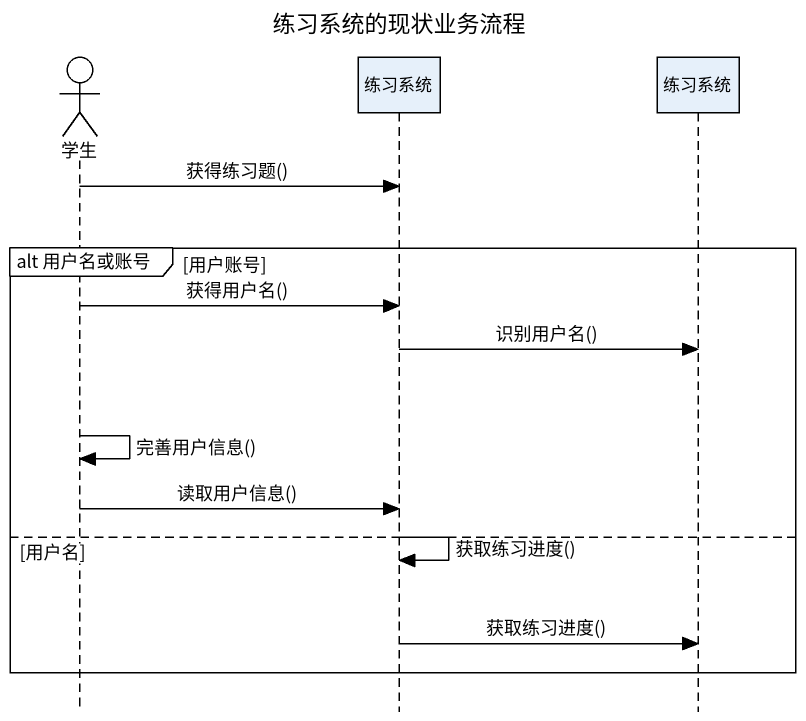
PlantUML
@startuml
title 练习系统的现状业务流程
hide footbox
actor 学生
participant 练习系统
participant "练习系统" as 练习系统_2

学生 -> 练习系统 : 获得练习题()
group alt 用户名或账号 [用户账号]
  学生 -> 练习系统 : 获得用户名()
  练习系统 -> 练习系统_2 : 识别用户名()
  学生 -> 学生 : 完善用户信息()
  学生 -> 练习系统 : 读取用户信息()
else 用户名
  练习系统 -> 练习系统 : 获取练习进度()
  练习系统 -> 练习系统_2 : 获取练习进度()
end
@enduml
